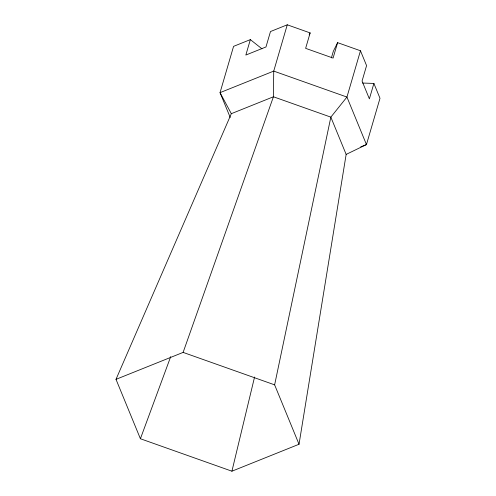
<?xml version="1.0" encoding="UTF-8"?>
<svg xmlns="http://www.w3.org/2000/svg" width="496" height="496" viewBox="0 0 496 496"><rect width="100%" height="100%" fill="white"/><g stroke="black" fill="none" stroke-linecap="round" stroke-linejoin="round"><path stroke-width="0.74" d="M299.026 444.255L346.152 154.405L330.844 117.137L273.426 96.776L231.322 113.677L116.002 379.347L140.405 438.743L231.917 471.2L299.026 444.255L274.629 384.853L330.844 117.137L346.94 97.055L360.474 50.766L337.596 42.65L333.324 51.286L331.39 57.896M231.917 471.2L254.572 377.016M261.944 48.806L250.356 39.618L245.842 55.05L265.974 46.965L270.487 31.539L287.265 24.8L310.143 32.916L305.629 48.348L333.083 58.082L337.596 42.65M287.265 24.8L273.73 71.095L273.426 96.776L183.117 352.402L116.002 379.347M362.564 83.043L373.897 83.433L369.384 98.865L362.061 81.046L366.575 65.615L360.474 50.766M140.405 438.743L170.717 356.624M309.157 34.906L310.143 32.916M346.152 154.405L366.457 144.578L379.998 98.282L373.897 83.433M250.356 39.618L233.579 46.357L220.038 92.647L230.237 117.471M360.728 146.878L366.457 144.578L346.94 97.055L273.73 71.095L220.038 92.647L231.322 113.677M183.117 352.402L274.629 384.853"/></g></svg>
